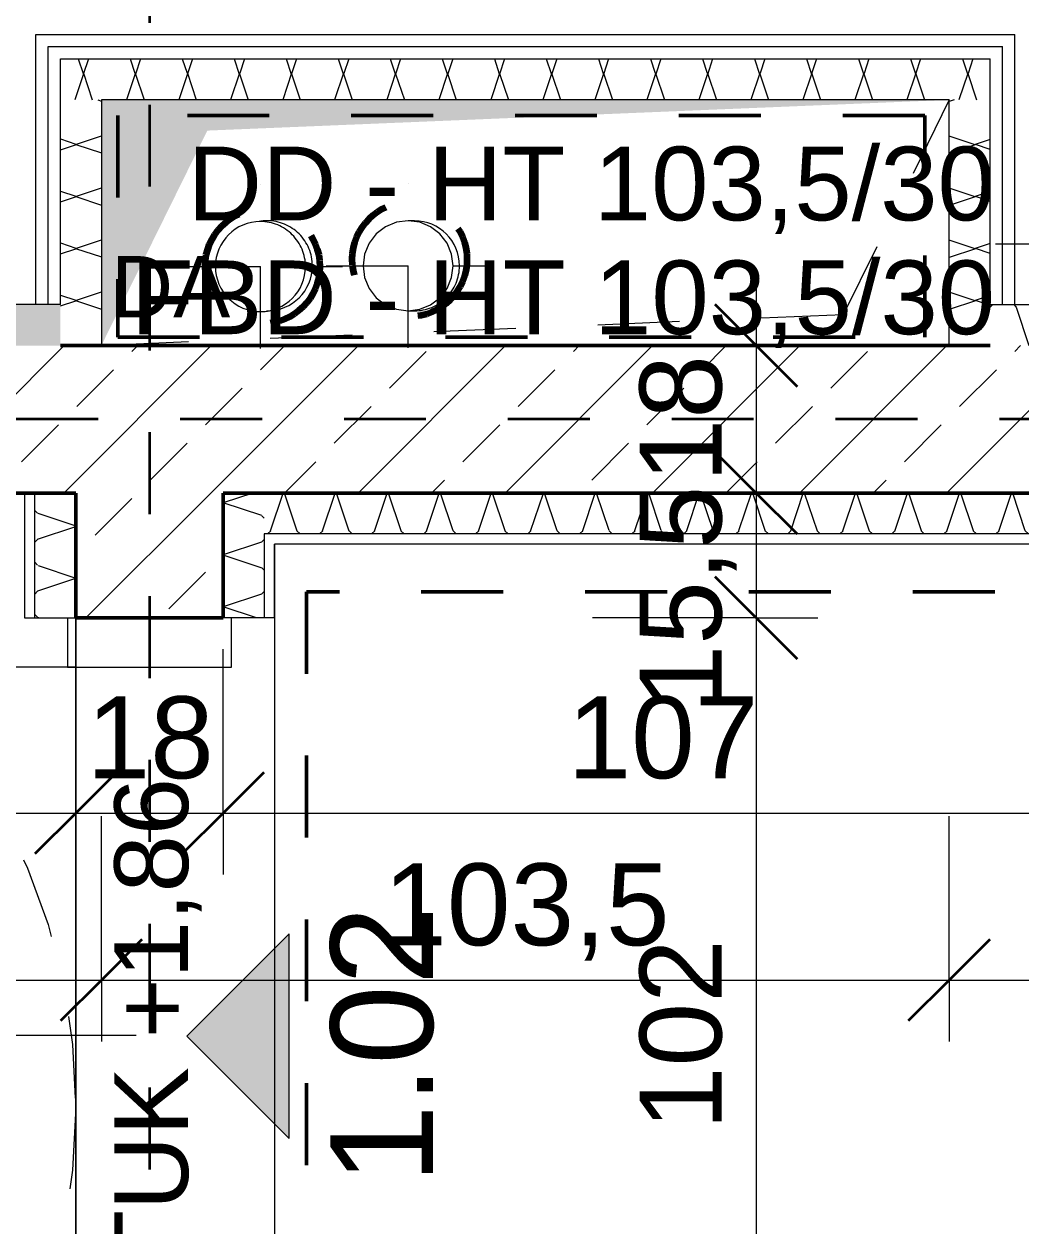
# Model space of a CAD drawing. Header units: metres. Extents: x -2.6 to 53.4, y 58.8 to 100.4.
# Drawn here: x 15.27 to 16.486, y 79.261 to 80.728 of the extents above; entities that cross this region are included whole.
import ezdxf

# ---------------------------------------------------------------- set-up
doc = ezdxf.new("R2010")
doc.units = ezdxf.units.M
for name, pattern in [('Strich Punkt', [0.015875, 0.00635, -0.004763, 0, -0.004763]), ('Strich Punkt Mittel', [0.015875, 0.00635, -0.004763, 0, -0.004763]), ('Verdeckt', [0.003, 0.002, -0.001])]:
    doc.linetypes.add(name, pattern=pattern)
for name, color, linetype, lineweight in [('A-DETL-GENF_', 92, 'Continuous', 13), ('A_2D', 7, 'Continuous', 13), ('A_Bemassung-50_', 4, 'Continuous', 9), ('A_Bemassung_', 4, 'Continuous', 9), ('A_Beschriftung_', 7, 'Continuous', 9), ('A_Brandabschnitte', 30, 'Verdeckt', 50), ('A_Decken', 8, 'Continuous', 13), ('A_Durchbruch_Projektion', 8, 'Verdeckt', 5), ('A_Kanal_RW', 150, 'Strich Punkt', 100), ('A_Kanal_SW', 34, 'Strich Punkt', 100), ('A_Raeume_', 7, 'Continuous', 5), ('A_Raeume_Beschriftung_', 7, 'Continuous', 9), ('A_Raster_', 1, 'Continuous', 9), ('A_Tueren', 31, 'Continuous', 13), ('A_Waende', 7, 'Continuous', 13), ('P-PIPE', 3, 'Continuous', 5), ('P-PIPE-CNTR', 3, 'Continuous', 5), ('Text', 130, 'Continuous', 9)]:
    doc.layers.add(name, color=color, linetype=linetype, lineweight=lineweight)
doc.styles.add('Arial_2', font='arial.ttf', dxfattribs={"height": 0.09})
doc.styles.add('Arial_3', font='arial.ttf', dxfattribs={"height": 0.125})
doc.styles.add('Arial_5', font='arial.ttf', dxfattribs={"height": 0.1})
doc.styles.add('Arial_7', font='arial.ttf', dxfattribs={"height": 0.075})
doc.dimstyles.new('WGA-Bemaßung_1', dxfattribs={"dimscale": 0.3048, "dimtxt": 0.102026, "dimasz": 0.328084, "dimexe": 0.246063, "dimexo": 0.0625, "dimgap": 0.04101, "dimtad": 1, "dimdec": 1, "dimlfac": 100, "dimrnd": 0.5, "dimdsep": 46, "dimtxsty": 'Arial_5', "dimblk1": 'OBLIQUE', "dimblk2": 'OBLIQUE', "dimsah": 1, "dimcen": 0.09, "dimdle": 0.246063, "dimazin": 2, "dimtfac": 1, "dimtdec": 4, "dimtix": 1, "dimtmove": 2, "dimatfit": 3, "dimfxl": 0.656168, "dimfxlon": 1, "dimtvp": 1, "dimtolj": 1, "dimtzin": 0, "dimarcsym": 2})
doc.dimstyles.new('WGA-Bemaßung_3', dxfattribs={"dimscale": 0.3048, "dimtxt": 0.102026, "dimasz": 0.328084, "dimexe": 0.246063, "dimexo": 0.0625, "dimgap": 0.04101, "dimtad": 1, "dimdec": 1, "dimlfac": 100, "dimrnd": 0.5, "dimdsep": 46, "dimtxsty": 'Arial_5', "dimblk1": 'OBLIQUE', "dimblk2": 'OBLIQUE', "dimsah": 1, "dimcen": 0.09, "dimdle": 0.246063, "dimazin": 2, "dimtfac": 1, "dimtdec": 4, "dimtix": 1, "dimtmove": 0, "dimatfit": 3, "dimfxl": 0.656168, "dimfxlon": 1, "dimtvp": 1, "dimtolj": 1, "dimtzin": 0, "dimarcsym": 2})
doc.dimstyles.new('WGA-Bemaßung_4', dxfattribs={"dimscale": 0.3048, "dimtxt": 0.102026, "dimasz": 0.328084, "dimexe": 0.246063, "dimexo": 0.0625, "dimgap": 0.04101, "dimtad": 1, "dimdec": 1, "dimlfac": 100, "dimrnd": 0.5, "dimdsep": 46, "dimtxsty": 'Arial_5', "dimblk1": 'OBLIQUE', "dimblk2": 'OBLIQUE', "dimsah": 1, "dimcen": 0.09, "dimdle": 0.246063, "dimazin": 2, "dimtfac": 1, "dimtdec": 4, "dimtix": 1, "dimtmove": 0, "dimatfit": 3, "dimfxl": 0.656168, "dimfxlon": 1, "dimtvp": 1, "dimtolj": 1, "dimtzin": 0, "dimarcsym": 2})
pattern_1 = [(45, (0, 0), (-0.08980256, 0.08980256), []), (45, (0.0898, 0), (-0.08980256, 0.08980256), [0.0635, -0.03175])]

# ---------------------------------------------------------------- blocks, each defined once
blk = doc.blocks.new('UZ_D1 - SL_0900x2000_Wohnungstür-5426849-263_PP_00EG_BT1')
at = {"layer": 'A_Tueren', "lineweight": 5}
for p, q in [((0.45, 0.1), (0.45, 1)), ((-0.51, 0.1), (-0.45, 0.1)), ((-0.45, 0.1), (-0.45, -0.1)), ((0.45, 0.1), (0.45, -0.1)), ((0.51, 0.1), (0.45, 0.1)), ((-0.45, -0.1), (-0.51, -0.1)), ((0.45, -0.1), (0.51, -0.1))]:
    blk.add_line(p, q, dxfattribs=at)
blk.add_arc((0.45, 0.1), 0.9, 90, 180, dxfattribs=at)
blk = doc.blocks.new('Symbol_Schatten - Bodendurchbruch_Schatten-5766217-263_PP_00EG_BT1')
at = {"layer": 'A-DETL-GENF_'}
blk.add_hatch(color=256, dxfattribs=at).paths.add_polyline_path([(-0.5175, -0.15), (-0.388125, 0.1125), (0.5175, 0.15), (-0.5175, 0.15), (-0.5175, -0.1)])
blk = doc.blocks.new('Symbol_Schatten_Verdeckt_unten - Bodendurchbruch_Schatten_Verdeckt_unten-5766218-263_PP_00EG_BT1')
at = {"layer": 'A_Durchbruch_Projektion'}
for p, q in [((-0.388125, 0.1125), (0.5175, 0.15)), ((-0.5175, -0.15), (-0.388125, 0.1125))]:
    blk.add_line(p, q, dxfattribs=at)
blk = doc.blocks.new('BS_Tuer_PP - links-10002443-263_PP_00EG_BT1')
at = {"layer": 'A_Beschriftung_'}
blk.add_line((0, 0.000124), (0, 0.010761), dxfattribs=at)
blk = doc.blocks.new('BS_Raum_Top_Pfeil - unten_rechts-2842559-263_PP_00EG_BT1')
at = {"layer": 'A_Raeume_Beschriftung_'}
blk.add_hatch(color=256, dxfattribs=at).paths.add_polyline_path([(-0.0025, -0.0075), (0, -0.005), (0.0025, -0.0075)])
for p, q in [((0, -0.005), (-0.0025, -0.0075)), ((0.0025, -0.0075), (0, -0.005)), ((-0.0025, -0.0075), (0.0025, -0.0075))]:
    blk.add_line(p, q, dxfattribs=at)
blk = doc.blocks.new('BS_Wand_Lollipop - rechts_oben-2026913-263_PP_00EG_BT1')
at = {"layer": 'A_Beschriftung_'}
for p, q in [((0.0046, 0.0016), (0.0134, 0.0016)), ((-0.003, 0), (0.003, 0)), ((0.0046, -0.0016), (0.0134, -0.0016))]:
    blk.add_line(p, q, dxfattribs=at)
for centre, start, end in [((0.0046, 0), 90, 270), ((0.0134, 0), 270, 90)]:
    blk.add_arc(centre, 0.0016, start, end, dxfattribs=at)
blk = doc.blocks.new('DIMBLOCK540-263_PP_00EG_BT1')
at = {"layer": 'A_Bemassung-50_', "transparency": 16777216}
for p, q in [((8.0227, 79.7648), (8.0227, 79.9648)), ((15.3327, 79.7648), (15.3327, 79.9648)), ((7.9477, 79.7648), (15.3327, 79.7648)), ((8.0227, 79.7648), (8.0227, 79.6898)), ((15.3327, 79.7648), (15.3327, 79.6898))]:
    blk.add_line(p, q, dxfattribs=at)
at = {"layer": 'A_Bemassung-50_', "lineweight": 35, "transparency": 16777216}
for p, q in [((8.0227, 79.7648), (8.0727, 79.8148)), ((15.3327, 79.7648), (15.3827, 79.8148)), ((8.0227, 79.7648), (7.9727, 79.7148)), ((15.3327, 79.7648), (15.2827, 79.7148))]:
    blk.add_line(p, q, dxfattribs=at)
at = {"layer": 'A_Bemassung-50_', "color": 0, "transparency": 16777216, "insert": (11.5623, 79.9072), "char_height": 0.1, "width": 0.276883, "attachment_point": 1, "line_spacing_factor": 0.941778, "style": 'Arial_5'}
blk.add_mtext('731', dxfattribs=at)
blk = doc.blocks.new('_Oblique')
at = {"color": 0, "linetype": 'ByBlock', "lineweight": -2}
blk.add_line((-0.5, -0.5), (0.5, 0.5), dxfattribs=at)
blk = doc.blocks.new('DIMBLOCK541-263_PP_00EG_BT1')
at = {"layer": 'A_Bemassung-50_', "transparency": 16777216}
for p, q in [((15.3327, 79.7648), (15.3327, 79.9648)), ((15.5127, 79.7648), (15.5127, 79.9648)), ((15.3327, 79.7648), (15.5127, 79.7648)), ((15.3327, 79.7648), (15.3327, 79.6898)), ((15.5127, 79.7648), (15.5127, 79.6898))]:
    blk.add_line(p, q, dxfattribs=at)
at = {"layer": 'A_Bemassung-50_', "lineweight": 35, "transparency": 16777216}
for p, q in [((15.3327, 79.7648), (15.3827, 79.8148)), ((15.5127, 79.7648), (15.5627, 79.8148)), ((15.3327, 79.7648), (15.2827, 79.7148)), ((15.5127, 79.7648), (15.4627, 79.7148))]:
    blk.add_line(p, q, dxfattribs=at)
at = {"layer": 'A_Bemassung-50_', "color": 0, "transparency": 16777216, "insert": (15.3458, 79.9072), "char_height": 0.1, "width": 0.184588, "attachment_point": 1, "line_spacing_factor": 0.941778, "style": 'Arial_5'}
blk.add_mtext('18', dxfattribs=at)
blk = doc.blocks.new('DIMBLOCK542-263_PP_00EG_BT1')
at = {"layer": 'A_Bemassung-50_', "transparency": 16777216}
for p, q in [((15.5127, 79.7648), (15.5127, 79.9648)), ((16.5839, 79.7648), (16.5839, 79.9648)), ((15.5127, 79.7648), (16.5839, 79.7648)), ((15.5127, 79.7648), (15.5127, 79.6898)), ((16.5839, 79.7648), (16.5839, 79.6898))]:
    blk.add_line(p, q, dxfattribs=at)
at = {"layer": 'A_Bemassung-50_', "lineweight": 35, "transparency": 16777216}
for p, q in [((15.5127, 79.7648), (15.5627, 79.8148)), ((16.5839, 79.7648), (16.6339, 79.8148)), ((15.5127, 79.7648), (15.4627, 79.7148)), ((16.5839, 79.7648), (16.5339, 79.7148))]:
    blk.add_line(p, q, dxfattribs=at)
at = {"layer": 'A_Bemassung-50_', "color": 0, "transparency": 16777216, "insert": (15.9329, 79.9072), "char_height": 0.1, "width": 0.276883, "attachment_point": 1, "line_spacing_factor": 0.941778, "style": 'Arial_5'}
blk.add_mtext('107', dxfattribs=at)
blk = doc.blocks.new('DIMBLOCK578-263_PP_00EG_BT1')
at = {"layer": 'A_Bemassung-50_', "transparency": 16777216}
for p, q in [((8.0227, 79.5609), (8.0227, 79.7609)), ((15.3639, 79.5609), (15.3639, 79.7609)), ((7.9477, 79.5609), (15.3639, 79.5609)), ((8.0227, 79.5609), (8.0227, 79.4859)), ((15.3639, 79.5609), (15.3639, 79.4859))]:
    blk.add_line(p, q, dxfattribs=at)
at = {"layer": 'A_Bemassung-50_', "lineweight": 35, "transparency": 16777216}
for p, q in [((8.0227, 79.5609), (8.0727, 79.6109)), ((15.3639, 79.5609), (15.4139, 79.6109)), ((8.0227, 79.5609), (7.9727, 79.5109)), ((15.3639, 79.5609), (15.3139, 79.5109))]:
    blk.add_line(p, q, dxfattribs=at)
at = {"layer": 'A_Bemassung-50_', "color": 0, "transparency": 16777216, "insert": (11.5779, 79.7033), "char_height": 0.1, "width": 0.276883, "attachment_point": 1, "line_spacing_factor": 0.941778, "style": 'Arial_5'}
blk.add_mtext('734', dxfattribs=at)
blk = doc.blocks.new('DIMBLOCK579-263_PP_00EG_BT1')
at = {"layer": 'A_Bemassung-50_', "transparency": 16777216}
for p, q in [((15.3639, 79.5609), (15.3639, 79.7609)), ((16.3989, 79.5609), (16.3989, 79.7609)), ((15.3639, 79.5609), (16.3989, 79.5609)), ((15.3639, 79.5609), (15.3639, 79.4859)), ((16.3989, 79.5609), (16.3989, 79.4859))]:
    blk.add_line(p, q, dxfattribs=at)
at = {"layer": 'A_Bemassung-50_', "lineweight": 35, "transparency": 16777216}
for p, q in [((15.3639, 79.5609), (15.4139, 79.6109)), ((16.3989, 79.5609), (16.4489, 79.6109)), ((15.3639, 79.5609), (15.3139, 79.5109)), ((16.3989, 79.5609), (16.3489, 79.5109))]:
    blk.add_line(p, q, dxfattribs=at)
at = {"layer": 'A_Bemassung-50_', "color": 0, "transparency": 16777216, "insert": (15.708, 79.7033), "char_height": 0.1, "width": 0.416266, "attachment_point": 1, "line_spacing_factor": 0.941778, "style": 'Arial_5'}
blk.add_mtext('103,5', dxfattribs=at)
blk = doc.blocks.new('DIMBLOCK580-263_PP_00EG_BT1')
at = {"layer": 'A_Bemassung-50_', "transparency": 16777216}
for p, q in [((16.3989, 79.5609), (16.3989, 79.7609)), ((20.2377, 79.5609), (20.2377, 79.7609)), ((16.3989, 79.5609), (20.2377, 79.5609)), ((16.3989, 79.5609), (16.3989, 79.4859)), ((20.2377, 79.5609), (20.2377, 79.4859))]:
    blk.add_line(p, q, dxfattribs=at)
at = {"layer": 'A_Bemassung-50_', "lineweight": 35, "transparency": 16777216}
for p, q in [((16.3989, 79.5609), (16.4489, 79.6109)), ((20.2377, 79.5609), (20.2877, 79.6109)), ((16.3989, 79.5609), (16.3489, 79.5109)), ((20.2377, 79.5609), (20.1877, 79.5109))]:
    blk.add_line(p, q, dxfattribs=at)
at = {"layer": 'A_Bemassung-50_', "color": 0, "transparency": 16777216, "insert": (18.2029, 79.7033), "char_height": 0.1, "width": 0.276883, "attachment_point": 1, "line_spacing_factor": 0.941778, "style": 'Arial_5'}
blk.add_mtext('384', dxfattribs=at)
blk = doc.blocks.new('DIMBLOCK678-263_PP_00EG_BT1')
at = {"layer": 'A_Bemassung-50_', "transparency": 16777216}
for p, q in [((16.1633, 80.4105), (16.1633, 80.1555)), ((16.1633, 80.3355), (16.0883, 80.3355)), ((16.1633, 80.3355), (16.3633, 80.3355)), ((16.1633, 80.1555), (16.0883, 80.1555)), ((16.1633, 80.1555), (16.3633, 80.1555))]:
    blk.add_line(p, q, dxfattribs=at)
at = {"layer": 'A_Bemassung-50_', "lineweight": 35, "transparency": 16777216}
for p, q in [((16.1633, 80.3355), (16.1133, 80.3855)), ((16.1633, 80.3355), (16.2133, 80.2855)), ((16.1633, 80.1555), (16.1133, 80.2055)), ((16.1633, 80.1555), (16.2133, 80.1055))]:
    blk.add_line(p, q, dxfattribs=at)
at = {"layer": 'A_Bemassung-50_', "color": 0, "transparency": 16777216, "insert": (16.0209, 80.1686), "char_height": 0.1, "width": 0.184588, "attachment_point": 1, "rotation": 90, "line_spacing_factor": 0.941778, "style": 'Arial_5'}
blk.add_mtext('18', dxfattribs=at)
blk = doc.blocks.new('DIMBLOCK679-263_PP_00EG_BT1')
at = {"layer": 'A_Bemassung-50_', "lineweight": 35, "transparency": 16777216}
for p, q in [((16.1633, 80.1555), (16.1133, 80.2055)), ((16.1633, 80.1555), (16.2133, 80.1055)), ((16.1633, 80.003), (16.1133, 80.053)), ((16.1633, 80.003), (16.2133, 79.953))]:
    blk.add_line(p, q, dxfattribs=at)
at = {"layer": 'A_Bemassung-50_', "transparency": 16777216}
for p, q in [((16.1633, 80.1555), (16.0883, 80.1555)), ((16.1633, 80.1555), (16.1633, 80.003)), ((16.1633, 80.1555), (16.3633, 80.1555)), ((16.1633, 80.003), (15.9633, 80.003)), ((16.1633, 80.003), (16.2383, 80.003))]:
    blk.add_line(p, q, dxfattribs=at)
at = {"layer": 'A_Bemassung-50_', "color": 0, "transparency": 16777216, "insert": (16.0209, 79.8925), "char_height": 0.1, "width": 0.323972, "attachment_point": 1, "rotation": 90, "line_spacing_factor": 0.941778, "style": 'Arial_5'}
blk.add_mtext('15,5', dxfattribs=at)
blk = doc.blocks.new('DIMBLOCK680-263_PP_00EG_BT1')
at = {"layer": 'A_Bemassung-50_', "lineweight": 35, "transparency": 16777216}
for p, q in [((16.1633, 80.003), (16.1133, 80.053)), ((16.1633, 80.003), (16.2133, 79.953)), ((16.1633, 78.983), (16.1133, 79.033)), ((16.1633, 78.983), (16.2133, 78.933))]:
    blk.add_line(p, q, dxfattribs=at)
at = {"layer": 'A_Bemassung-50_', "transparency": 16777216}
for p, q in [((16.1633, 80.003), (15.9633, 80.003)), ((16.1633, 80.003), (16.1633, 78.983)), ((16.1633, 80.003), (16.2383, 80.003)), ((16.1633, 78.983), (15.9633, 78.983)), ((16.1633, 78.983), (16.2383, 78.983))]:
    blk.add_line(p, q, dxfattribs=at)
at = {"layer": 'A_Bemassung-50_', "color": 0, "transparency": 16777216, "insert": (16.0209, 79.3776), "char_height": 0.1, "width": 0.276883, "attachment_point": 1, "rotation": 90, "line_spacing_factor": 0.941778, "style": 'Arial_5'}
blk.add_mtext('102', dxfattribs=at)

msp = doc.modelspace()

# ---------------------------------------------------------------- hatches: boundary and pattern name
at = {"layer": 'A_Waende', "lineweight": 5}
h = msp.add_hatch(dxfattribs=at)
h.set_pattern_fill('FP_33', color=250, angle=-225, style=0, pattern_type=2)
h.set_pattern_definition([(225, (15.88162, 80.73038), (-0.127003, -0.254), [0.02245, -0.15715]), (225, (15.83424, 80.619365), (-0.127003, -0.254), [0.02245, -0.15715]), (225, (15.81798, 80.73038), (-0.127003, -0.254), [0.02245, -0.15715]), (225, (15.7706, 80.619365), (-0.127003, -0.254), [0.02245, -0.15715]), (251.565, (15.865355, 80.714118), (-0.1270007, -0.5079977), [0.0502, -0.35141]), (251.565, (15.8498, 80.66745), (-0.1270007, -0.5079977), [0.0502, -0.35141]), (251.565, (15.802422, 80.714825), (-0.1270007, -0.5079977), [0.0502, -0.35141]), (251.565, (15.78616, 80.66745), (-0.1270007, -0.5079977), [0.0502, -0.35141]), (315, (15.865355, 80.619365), (-0.127003, 0.254), [0.02245, -0.15715]), (315, (15.81798, 80.73038), (-0.127003, 0.254), [0.02245, -0.15715]), (315, (15.801715, 80.619365), (-0.127003, 0.254), [0.02245, -0.15715]), (315, (15.75434, 80.73038), (-0.127003, 0.254), [0.02245, -0.15715]), (288.435, (15.8498, 80.66745), (-0.1270007, 0.5079977), [0.0502, -0.35141]), (288.435, (15.833535, 80.714825), (-0.1270007, 0.5079977), [0.0502, -0.35141]), (288.435, (15.78616, 80.66745), (-0.1270007, 0.5079977), [0.0502, -0.35141]), (288.435, (15.769895, 80.714825), (-0.1270007, 0.5079977), [0.0502, -0.35141])])
h.paths.add_polyline_path([(16.0686, 80.6355), (16.4489, 80.6355), (16.4489, 80.6855), (15.3139, 80.6855), (15.3139, 80.6355), (15.6446, 80.6355)])
h = msp.add_hatch(dxfattribs=at)
h.set_pattern_fill('FP_102', color=250, angle=-45, style=0, pattern_type=2)
h.set_pattern_definition([(315, (15.26926, 80.48572), (0.254, -0.127003), [0.02245, -0.15715]), (315, (15.37957, 80.43764), (0.254, -0.127003), [0.02245, -0.15715]), (315, (15.26926, 80.42208), (0.254, -0.127003), [0.02245, -0.15715]), (315, (15.38028, 80.37471), (0.254, -0.127003), [0.02245, -0.15715]), (341.565, (15.28482, 80.470166), (0.507998, -0.127001), [0.0502, -0.35141]), (341.565, (15.332196, 80.453902), (0.507998, -0.127001), [0.0502, -0.35141]), (341.565, (15.28482, 80.406526), (0.5079977, -0.127001), [0.0502, -0.35141]), (341.565, (15.332196, 80.390263), (0.5079977, -0.127001), [0.0502, -0.35141]), (45, (15.38028, 80.46946), (-0.254, -0.127003), [0.02245, -0.15715]), (45, (15.26926, 80.42208), (-0.254, -0.127003), [0.02245, -0.15715]), (45, (15.38028, 80.40582), (-0.254, -0.127003), [0.02245, -0.15715]), (45, (15.26926, 80.35844), (-0.254, -0.127003), [0.02245, -0.15715]), (18.435, (15.332196, 80.453902), (-0.507998, -0.127001), [0.0502, -0.35141]), (18.435, (15.28482, 80.43764), (-0.507998, -0.127001), [0.0502, -0.35141]), (18.435, (15.332196, 80.390263), (-0.5079977, -0.127001), [0.0502, -0.35141]), (18.435, (15.28482, 80.374), (-0.5079977, -0.1270007), [0.0502, -0.35141])])
h.paths.add_polyline_path([(15.3639, 80.3355), (15.3639, 80.6355), (15.3139, 80.6355), (15.3139, 80.3355), (15.3327, 80.3355)])
h = msp.add_hatch(dxfattribs=at)
h.set_pattern_fill('FP_101', color=250, angle=315, style=0, pattern_type=2)
h.set_pattern_definition([(135, (16.49397, 80.48572), (-0.254, 0.127003), [0.02245, -0.15715]), (135, (16.38296, 80.5331), (-0.254, 0.127003), [0.02245, -0.15715]), (135, (16.49397, 80.54936), (-0.254, 0.127003), [0.02245, -0.15715]), (135, (16.38296, 80.59674), (-0.254, 0.127003), [0.02245, -0.15715]), (161.565, (16.478416, 80.50128), (-0.507998, 0.127001), [0.0502, -0.35141]), (161.565, (16.430333, 80.516835), (-0.507998, 0.127001), [0.0502, -0.35141]), (161.565, (16.478416, 80.56492), (-0.5079977, 0.127001), [0.0502, -0.35141]), (161.565, (16.430333, 80.580475), (-0.5079977, 0.127001), [0.0502, -0.35141]), (225, (16.38225, 80.50128), (0.254, 0.127003), [0.02245, -0.15715]), (225, (16.49397, 80.54936), (0.254, 0.127003), [0.02245, -0.15715]), (225, (16.38225, 80.56492), (0.254, 0.127003), [0.02245, -0.15715]), (225, (16.49397, 80.613), (0.254, 0.127003), [0.02245, -0.15715]), (198.435, (16.430333, 80.516835), (0.507998, 0.127001), [0.0502, -0.35141]), (198.435, (16.47771, 80.5331), (0.507998, 0.127001), [0.0502, -0.35141]), (198.435, (16.430333, 80.580475), (0.5079977, 0.127001), [0.0502, -0.35141]), (198.435, (16.47771, 80.59674), (0.5079977, 0.1270007), [0.0502, -0.35141])])
h.paths.add_polyline_path([(16.4489, 80.3355), (16.4489, 80.6355), (16.3989, 80.6355), (16.3989, 80.3355)])
h = msp.add_hatch(dxfattribs=at)
h.set_pattern_fill('FP_182', color=250, angle=-225, style=0, pattern_type=2)
h.set_pattern_definition([(225, (11.64605, 80.39804), (-0.1270034, -0.2539998), [0.02245, -0.15715]), (225, (11.59867, 80.287025), (-0.1270034, -0.2539998), [0.02245, -0.15715]), (225, (11.58241, 80.39804), (-0.1270034, -0.2539998), [0.02245, -0.15715]), (225, (11.53503, 80.287025), (-0.1270034, -0.2539998), [0.02245, -0.15715]), (251.565, (11.629785, 80.381778), (-0.1270007, -0.50799766), [0.0502, -0.35141]), (251.565, (11.61352, 80.3344), (-0.1270007, -0.50799766), [0.0502, -0.35141]), (251.565, (11.566146, 80.381778), (-0.1270007, -0.50799766), [0.0502, -0.35141]), (251.565, (11.55059, 80.33511), (-0.1270007, -0.50799766), [0.0502, -0.35141]), (315, (11.629785, 80.287025), (-0.1270034, 0.2539998), [0.02245, -0.15715]), (315, (11.58241, 80.39804), (-0.1270034, 0.2539998), [0.02245, -0.15715]), (315, (11.56615, 80.287025), (-0.1270034, 0.2539998), [0.02245, -0.15715]), (315, (11.51877, 80.39804), (-0.1270034, 0.2539998), [0.02245, -0.15715]), (288.435, (11.61352, 80.3344), (-0.1270007, 0.50799766), [0.0502, -0.35141]), (288.435, (11.597965, 80.382485), (-0.1270007, 0.50799766), [0.0502, -0.35141]), (288.435, (11.55059, 80.33511), (-0.1270007, 0.50799766), [0.0502, -0.35141]), (288.435, (11.534326, 80.382485), (-0.1270007, 0.50799766), [0.0502, -0.35141])])
h.paths.add_polyline_path([(8.2188, 80.3355), (15.3139, 80.3355), (15.3139, 80.3855), (8.0227, 80.3855), (8.0227, 80.3355), (8.0396, 80.3355)])
h = msp.add_hatch(dxfattribs=at)
h.set_pattern_fill('FP_174', color=250, angle=-225, style=0, pattern_type=2)
h.set_pattern_definition([(225, (17.290175, 80.39804), (-0.127003, -0.254), [0.02245, -0.15715]), (225, (17.241385, 80.287025), (-0.127003, -0.254), [0.02245, -0.15715]), (225, (17.226535, 80.39804), (-0.127003, -0.254), [0.02245, -0.15715]), (225, (17.17845, 80.28632), (-0.1270034, -0.254), [0.02245, -0.15715]), (251.565, (17.27391, 80.381778), (-0.1270007, -0.5079977), [0.0502, -0.35141]), (251.565, (17.25765, 80.3344), (-0.1270007, -0.5079977), [0.0502, -0.35141]), (251.565, (17.21027, 80.381778), (-0.1270007, -0.5079977), [0.0502, -0.35141]), (251.565, (17.19401, 80.3344), (-0.1270007, -0.5079977), [0.0502, -0.35141]), (315, (17.27391, 80.287025), (-0.127003, 0.254), [0.02245, -0.15715]), (315, (17.226535, 80.39804), (-0.127003, 0.254), [0.02245, -0.15715]), (315, (17.21027, 80.287025), (-0.127003, 0.254), [0.02245, -0.15715]), (315, (17.1629, 80.39804), (-0.1270034, 0.254), [0.02245, -0.15715]), (288.435, (17.25765, 80.3344), (-0.1270007, 0.5079977), [0.0502, -0.35141]), (288.435, (17.24209, 80.382485), (-0.1270007, 0.5079977), [0.0502, -0.35141]), (288.435, (17.19401, 80.3344), (-0.1270007, 0.5079977), [0.0502, -0.35141]), (288.435, (17.178452, 80.382485), (-0.1270007, 0.5079977), [0.0502, -0.35141])])
h.paths.add_polyline_path([(17.7643, 80.3355), (18.0852, 80.3355), (18.0852, 80.3855), (16.4489, 80.3855), (16.4489, 80.3355), (17.6252, 80.3355)])
h = msp.add_hatch(dxfattribs=at)
h.set_pattern_fill('FP_4', color=250, style=0, pattern_type=2)
h.set_pattern_definition(pattern_1)
h.paths.add_polyline_path([(12.0877, 80.1555), (16.5839, 80.1555), (16.5839, 80.3355), (8.0227, 80.3355), (8.0227, 80.1555), (12.0752, 80.1555)])
h.paths.add_polyline_path([(18.1538, 80.1555), (18.2652, 80.1555), (18.2652, 80.3355), (17.6039, 80.3355), (17.6039, 80.1555), (17.7643, 80.1555)])
h = msp.add_hatch(dxfattribs=at)
h.set_pattern_fill('FP_175', color=250, angle=-45, style=0, pattern_type=2)
h.set_pattern_definition([(315, (15.26997, 79.32112), (0.254, -0.127003), [0.02245, -0.15715]), (315, (15.38099, 79.27374), (0.254, -0.127003), [0.02245, -0.15715]), (315, (15.26997, 79.25748), (0.254, -0.1270034), [0.02245, -0.15715]), (315, (15.38099, 79.2101), (0.254, -0.1270034), [0.02245, -0.15715]), (341.565, (15.286234, 79.304854), (0.5079977, -0.1270007), [0.0502, -0.35141]), (341.565, (15.33361, 79.290005), (0.5079977, -0.1270007), [0.0502, -0.35141]), (341.565, (15.285527, 79.24192), (0.5079977, -0.1270007), [0.0502, -0.35141]), (341.565, (15.33361, 79.226365), (0.5079977, -0.1270007), [0.0502, -0.35141]), (45, (15.38099, 79.30485), (-0.254, -0.127003), [0.02245, -0.15715]), (45, (15.26997, 79.25748), (-0.254, -0.1270034), [0.02245, -0.15715]), (45, (15.38169, 79.24192), (-0.254, -0.1270034), [0.02245, -0.15715]), (45, (15.26997, 79.19384), (-0.254, -0.1270034), [0.02245, -0.15715]), (18.435, (15.33361, 79.290005), (-0.5079977, -0.1270007), [0.0502, -0.35141]), (18.435, (15.286234, 79.27374), (-0.5079977, -0.1270007), [0.0502, -0.35141]), (18.435, (15.33361, 79.226365), (-0.5079977, -0.1270007), [0.0502, -0.35141]), (18.435, (15.286234, 79.2101), (-0.5079977, -0.1270007), [0.0502, -0.35141])])
h.paths.add_polyline_path([(15.2827, 78.4417), (15.3327, 78.4417), (15.3327, 78.983), (15.2827, 78.983), (15.2827, 78.4567)])
h.paths.add_polyline_path([(15.3327, 80.003), (15.3327, 80.1555), (15.2827, 80.1555), (15.2827, 80.003), (15.3073, 80.003)])
h = msp.add_hatch(dxfattribs=at)
h.set_pattern_fill('FP_4', color=250, style=0, pattern_type=2)
h.set_pattern_definition(pattern_1)
h.paths.add_polyline_path([(15.3327, 71.178), (15.5127, 71.178), (15.5127, 78.983), (15.3327, 78.983), (15.3327, 71.6788)])
h.paths.add_polyline_path([(15.3586, 80.003), (15.5127, 80.003), (15.5127, 80.1555), (15.3327, 80.1555), (15.3327, 80.003), (15.3372, 80.003)])
h = msp.add_hatch(dxfattribs=at)
h.set_pattern_fill('FP_13', color=250, angle=-45, style=0, pattern_type=2)
h.set_pattern_definition([(135, (15.57544, 79.3494), (-0.254, 0.127003), [0.02245, -0.15715]), (135, (15.464425, 79.39678), (-0.254, 0.127003), [0.02245, -0.15715]), (135, (15.57544, 79.41304), (-0.254, 0.127003), [0.02245, -0.15715]), (135, (15.464425, 79.46042), (-0.254, 0.1270034), [0.02245, -0.15715]), (161.565, (15.559178, 79.365665), (-0.5079977, 0.1270007), [0.0502, -0.35141]), (161.565, (15.5118, 79.380514), (-0.5079977, 0.1270007), [0.0502, -0.35141]), (161.565, (15.559885, 79.428598), (-0.5079977, 0.1270007), [0.0502, -0.35141]), (161.565, (15.5118, 79.444154), (-0.5079977, 0.1270007), [0.0502, -0.35141]), (225, (15.46372, 79.36496), (0.254, 0.127003), [0.02245, -0.15715]), (225, (15.57544, 79.41304), (0.254, 0.127003), [0.02245, -0.15715]), (225, (15.46372, 79.4286), (0.254, 0.1270034), [0.02245, -0.15715]), (225, (15.57544, 79.47668), (0.254, 0.1270034), [0.02245, -0.15715]), (198.435, (15.5118, 79.380514), (0.5079977, 0.1270007), [0.0502, -0.35141]), (198.435, (15.559178, 79.396778), (0.5079977, 0.1270007), [0.0502, -0.35141]), (198.435, (15.5118, 79.444154), (0.5079977, 0.1270007), [0.0502, -0.35141]), (198.435, (15.559178, 79.460417), (0.5079977, 0.1270007), [0.0502, -0.35141])])
h.paths.add_polyline_path([(15.5623, 78.5305), (15.5627, 78.5305), (15.5627, 78.983), (15.5127, 78.983), (15.5127, 78.5305)])
h.paths.add_polyline_path([(15.5627, 80.003), (15.5627, 80.1555), (15.5127, 80.1555), (15.5127, 80.003)])
h = msp.add_hatch(dxfattribs=at)
h.set_pattern_fill('FP_14', color=250, angle=135, style=0, pattern_type=2)
h.set_pattern_definition([(45, (16.95147, 80.09328), (0.1270034, 0.254), [0.02245, -0.15715]), (45, (16.99885, 80.20429), (0.1270034, 0.254), [0.02245, -0.15715]), (45, (17.01511, 80.09328), (0.1270034, 0.254), [0.02245, -0.15715]), (45, (17.06249, 80.20429), (0.1270034, 0.254), [0.02245, -0.15715]), (71.565, (16.967027, 80.108834), (0.1270007, 0.5079977), [0.0502, -0.35141]), (71.565, (16.98329, 80.15621), (0.1270007, 0.5079977), [0.0502, -0.35141]), (71.565, (17.030667, 80.108834), (0.1270007, 0.5079977), [0.0502, -0.35141]), (71.565, (17.04693, 80.15621), (0.1270007, 0.5079977), [0.0502, -0.35141]), (135, (16.96773, 80.20429), (0.1270034, -0.254), [0.02245, -0.15715]), (135, (17.01511, 80.09328), (0.1270034, -0.254), [0.02245, -0.15715]), (135, (17.03067, 80.20359), (0.1270034, -0.254), [0.02245, -0.15715]), (135, (17.07875, 80.09328), (0.1270034, -0.254), [0.02245, -0.15715]), (108.435, (16.98329, 80.15621), (0.1270007, -0.5079977), [0.0502, -0.35141]), (108.435, (16.999554, 80.108834), (0.1270007, -0.5079977), [0.0502, -0.35141]), (108.435, (17.04693, 80.15621), (0.1270007, -0.5079977), [0.0502, -0.35141]), (108.435, (17.063194, 80.108834), (0.1270007, -0.5079977), [0.0502, -0.35141])])
h.paths.add_polyline_path([(18.2869, 80.1055), (18.3277, 80.1055), (18.3277, 80.1555), (15.5627, 80.1555), (15.5627, 80.1055), (18.2652, 80.1055)])

# ---------------------------------------------------------------- linework, layer by layer
at = {"layer": 'A_2D', "linetype": 'Verdeckt', "lineweight": 5}
msp.add_circle((14.5827, 79.4055), 0.75, dxfattribs=at)
at = {"layer": 'A_Brandabschnitte'}
for p, q in [((15.3839, 80.6165), (15.3839, 80.3456)), ((16.3689, 80.6165), (15.3839, 80.6165)), ((16.3689, 80.3456), (16.3689, 80.6165)), ((15.3839, 80.3456), (16.3689, 80.3456)), ((15.6144, 80.0349), (15.6144, 78.583)), ((42.2544, 80.0349), (15.6144, 80.0349))]:
    msp.add_line(p, q, dxfattribs=at)
at = {"layer": 'A_Decken'}
for p, q in [((15.3327, 80.003), (15.3327, 78.983)), ((15.3327, 79.943), (15.2689, 79.943))]:
    msp.add_line(p, q, dxfattribs=at)
at = {"layer": 'A_Kanal_RW'}
msp.add_circle((15.7402, 80.4409), 0.07, dxfattribs=at)
at = {"layer": 'A_Kanal_SW'}
msp.add_circle((15.5606, 80.4322), 0.07, dxfattribs=at)
at = {"layer": 'A_Raeume_', "flags": 128}
for points in [[(15.3327, 78.4867), (15.3327, 80.1555), (15.3164, 80.1555), (12.0877, 80.1555), (12.0877, 78.4867), (12.9847, 78.4867), (13.1377, 78.4867), (14.9377, 78.4867)], [(42.3027, 78.543), (42.3027, 80.093), (22.0777, 80.093), (22.0147, 80.093), (21.4152, 80.093), (20.1477, 80.093), (20.1477, 80.1555), (18.3293, 80.1555), (18.3277, 80.1555), (18.3277, 80.093), (15.5752, 80.093), (15.5752, 78.543)]]:
    msp.add_lwpolyline(points, close=True, dxfattribs=at)
at = {"layer": 'A_Raster_', "linetype": 'Strich Punkt Mittel', "lineweight": 35}
for p, q in [((15.4227, 94.2296), (15.4227, 59.9489)), ((48.1601, 80.2455), (3.8215, 80.2455))]:
    msp.add_line(p, q, dxfattribs=at)
at = {"layer": 'A_Waende', "lineweight": 18}
for p, q in [((15.2839, 80.7155), (16.4789, 80.7155)), ((15.2839, 80.3855), (15.2839, 80.7155)), ((16.4789, 80.3855), (16.4789, 80.7155)), ((15.2989, 80.7005), (16.4639, 80.7005)), ((15.2989, 80.3855), (15.2989, 80.7005)), ((16.4639, 80.3855), (16.4639, 80.7005))]:
    msp.add_line(p, q, dxfattribs=at)
at = {"layer": 'A_Waende'}
for p, q in [((15.3139, 80.6855), (16.4489, 80.6855)), ((15.3139, 80.3855), (15.3139, 80.6855)), ((16.4489, 80.3855), (16.4489, 80.6855)), ((15.3139, 80.3855), (8.0227, 80.3855)), ((16.4489, 80.3855), (18.0852, 80.3855)), ((15.2702, 80.1555), (15.2702, 80.003)), ((15.2827, 80.003), (15.2827, 80.1555)), ((15.5627, 80.1055), (15.5627, 80.003)), ((18.3277, 80.1055), (15.5627, 80.1055)), ((15.5752, 80.003), (15.5752, 80.093)), ((18.3277, 80.093), (15.5752, 80.093)), ((15.2702, 80.003), (15.2827, 80.003)), ((15.5752, 80.003), (15.5627, 80.003))]:
    msp.add_line(p, q, dxfattribs=at)
at = {"layer": 'A_Waende', "color": 250, "lineweight": 5}
for p, q in [((16.3989, 80.6355), (15.3639, 80.6355)), ((15.3639, 80.6355), (15.3639, 80.3355)), ((16.3989, 80.3355), (16.3989, 80.6355)), ((15.2827, 80.003), (15.3327, 80.003)), ((15.5627, 80.003), (15.5127, 80.003))]:
    msp.add_line(p, q, dxfattribs=at)
at = {"layer": 'A_Waende', "color": 50, "lineweight": 50}
for p, q in [((16.4489, 80.3355), (15.3139, 80.3355)), ((8.0227, 80.1555), (15.3327, 80.1555)), ((15.3327, 80.1555), (15.3327, 80.003)), ((15.5127, 80.003), (15.5127, 80.1555)), ((15.5127, 80.1555), (16.5839, 80.1555)), ((15.5127, 80.003), (15.3327, 80.003))]:
    msp.add_line(p, q, dxfattribs=at)
at = {"layer": 'P-PIPE', "color": 34, "linetype": 'Strich Punkt'}
for p, q in [((15.5608, 80.4876), (15.5524, 80.4867)), ((15.5638, 80.3773), (15.5722, 80.3782))]:
    msp.add_line(p, q, dxfattribs=at)
at = {"layer": 'P-PIPE', "color": 140, "linetype": 'Strich Punkt'}
for p, q in [((15.7461, 80.4879), (15.7383, 80.4879)), ((15.7383, 80.3779), (15.7461, 80.3779))]:
    msp.add_line(p, q, dxfattribs=at)
at = {"layer": 'P-PIPE', "color": 140, "linetype": 'Strich Punkt', "flags": 128}
for points in [[(15.7383, 80.4879), (15.7241, 80.486), (15.7108, 80.4805), (15.6994, 80.4718), (15.6907, 80.4604), (15.6852, 80.4471), (15.6833, 80.4329)], [(15.7933, 80.4329), (15.7914, 80.4471), (15.7859, 80.4604), (15.7772, 80.4718), (15.7658, 80.4805), (15.7525, 80.486), (15.7383, 80.4879)], [(15.6833, 80.4329), (15.6852, 80.4187), (15.6907, 80.4054), (15.6994, 80.394), (15.7108, 80.3853), (15.7241, 80.3798), (15.7383, 80.3779)], [(15.7383, 80.3779), (15.7525, 80.3798), (15.7658, 80.3853), (15.7772, 80.394), (15.7859, 80.4054), (15.7914, 80.4187), (15.7933, 80.4329)]]:
    msp.add_lwpolyline(points, dxfattribs=at)
at = {"layer": 'P-PIPE', "color": 34, "linetype": 'Strich Punkt'}
for centre, start_param, end_param in [((15.5581, 80.432), 6.179213, 7.750009), ((15.5665, 80.4329), 6.179213, 6.360723), ((15.5581, 80.432), 4.608416, 6.179213), ((15.5665, 80.4329), 4.608416, 6.179213), ((15.5665, 80.4329), 3.03762, 4.608416), ((15.5581, 80.432), 1.466824, 3.03762), ((15.5581, 80.432), 3.03762, 4.608416), ((15.5665, 80.4329), 3.021677, 3.03762)]:
    msp.add_ellipse(centre, major_axis=(-0.0057, 0.0547), ratio=1, start_param=start_param, end_param=end_param, dxfattribs=at)
at = {"layer": 'P-PIPE', "color": 140, "linetype": 'Strich Punkt'}
for start_param, end_param in [(0, 0.071778), (4.712381, 6.283177), (3.141584, 4.712381), (3.069816, 3.141584)]:
    msp.add_ellipse((15.7461, 80.4329), major_axis=(0, 0.055), ratio=1, start_param=start_param, end_param=end_param, dxfattribs=at)
at = {"layer": 'P-PIPE-CNTR', "color": 34, "linetype": 'Strich Punkt'}
for p, q in [((15.5581, 80.332), (15.5581, 80.532)), ((15.4581, 80.432), (15.5581, 80.432)), ((15.6131, 80.432), (15.6581, 80.432))]:
    msp.add_line(p, q, dxfattribs=at)
at = {"layer": 'P-PIPE-CNTR', "color": 140, "linetype": 'Strich Punkt'}
for p, q in [((15.7383, 80.3329), (15.7383, 80.5329)), ((15.6383, 80.4329), (15.7383, 80.4329)), ((15.7933, 80.4329), (15.8383, 80.4329))]:
    msp.add_line(p, q, dxfattribs=at)

# ---------------------------------------------------------------- block references
at = {"layer": 'A_2D'}
msp.add_blockref('Symbol_Schatten - Bodendurchbruch_Schatten-5766217-263_PP_00EG_BT1', (15.8814, 80.4855), dxfattribs=at)
at = {"layer": 'A_2D', "rotation": 180}
msp.add_blockref('Symbol_Schatten_Verdeckt_unten - Bodendurchbruch_Schatten_Verdeckt_unten-5766218-263_PP_00EG_BT1', (15.8814, 80.4855), dxfattribs=at)
at = {"layer": 'A_Beschriftung_', "xscale": 49.99999999999998, "yscale": 49.99999999999998, "zscale": 49.99999999999998}
msp.add_blockref('BS_Wand_Lollipop - rechts_oben-2026913-263_PP_00EG_BT1', (16.6052, 80.4596), dxfattribs=at)
at = {"layer": 'A_Beschriftung_', "xscale": 49.99999999999998, "yscale": 49.99999999999998, "zscale": 49.99999999999998, "rotation": 89.99999999999989}
msp.add_blockref('BS_Tuer_PP - links-10002443-263_PP_00EG_BT1', (15.4127, 79.493), dxfattribs=at)
at = {"layer": 'A_Raeume_Beschriftung_', "xscale": 49.99999999999998, "yscale": 49.99999999999998, "zscale": 49.99999999999998, "rotation": 89.99999999999991}
msp.add_blockref('BS_Raum_Top_Pfeil - unten_rechts-2842559-263_PP_00EG_BT1', (15.2182, 79.4924), dxfattribs=at)
at = {"layer": 'A_Tueren', "rotation": 90.00000000000017}
msp.add_blockref('UZ_D1 - SL_0900x2000_Wohnungstür-5426849-263_PP_00EG_BT1', (15.4227, 79.493), dxfattribs=at)

# ---------------------------------------------------------------- texts
at = {"layer": 'A_Beschriftung_', "char_height": 0.09, "attachment_point": 1, "style": 'Arial_2'}
for s, insert, width in [('DD - HT 103,5/30', (15.4693, 80.5784), 1.170464), ('FBD - HT 103,5/30', (15.3998, 80.4394), 1.254641)]:
    msp.add_mtext(s, dxfattribs=dict(at, insert=insert, width=width))
at = {"layer": 'A_Beschriftung_', "insert": (15.3798, 79.1193), "char_height": 0.09, "width": 0.82173, "attachment_point": 1, "rotation": 90, "style": 'Arial_2'}
msp.add_mtext('STUK +1,86', dxfattribs=at)
at = {"layer": 'A_Raeume_Beschriftung_', "insert": (15.6436, 79.3118), "char_height": 0.125, "width": 0.408861, "attachment_point": 1, "rotation": 90, "style": 'Arial_3'}
msp.add_mtext('1.02', dxfattribs=at)
at = {"layer": 'Text', "color": 7, "insert": (15.3758, 80.4448), "char_height": 0.075, "width": 0.176371, "attachment_point": 1, "style": 'Arial_7'}
msp.add_mtext('DA', dxfattribs=at)

# ---------------------------------------------------------------- dimensions: what is measured, and where the dimension line sits
at = {"layer": 'A_Bemassung_'}
for base, p1, p2, override, picture, middle in [((16.1633, 80.1555), (16.3633, 80.3355), (16.3633, 80.1555), {"dimpost": '<>', "dimfxl": 0.18}, 'DIMBLOCK678-263_PP_00EG_BT1', (16.0997, 80.2455)), ((16.1633, 78.983), (15.9633, 80.003), (15.9633, 78.983), {"dimpost": '<>', "dimfxl": 1.02}, 'DIMBLOCK680-263_PP_00EG_BT1', (16.0997, 79.493))]:
    dim = msp.add_linear_dim(base=base, p1=p1, p2=p2, angle=90, dimstyle='WGA-Bemaßung_4', override=override, dxfattribs=at)
    dim.commit()
    dim.dimension.update_dxf_attribs({"geometry": picture, "text_midpoint": middle})
dim = msp.add_linear_dim(base=(16.1632606788, 80.0029984321), p1=(16.3632606788, 80.1554984321), p2=(15.9632606788, 80.0029984321), angle=90, dimstyle='WGA-Bemaßung_1', override={"dimpost": '<>', "dimfxl": 0.428084}, dxfattribs=at)
dim.commit()
dim.dimension.update_dxf_attribs({"geometry": 'DIMBLOCK679-263_PP_00EG_BT1', "text_midpoint": (16.0876043783, 80.0544939764), "dimtype": 160, "text_rotation": 90})
for base, p1, p2, override, picture, middle in [((15.3327, 79.7648), (8.0227, 79.9648), (15.3327, 79.9648), {"dimpost": '<>', "dimfxl": 7.31}, 'DIMBLOCK540-263_PP_00EG_BT1', (11.6777, 79.8284)), ((15.5127, 79.7648), (15.3327, 79.9648), (15.5127, 79.9648), {"dimpost": '<>', "dimfxl": 0.18}, 'DIMBLOCK541-263_PP_00EG_BT1', (15.4227, 79.8284)), ((16.5839, 79.7648), (15.5127, 79.9648), (16.5839, 79.9648), {"dimpost": '<>', "dimfxl": 1.07125}, 'DIMBLOCK542-263_PP_00EG_BT1', (16.0483, 79.8284)), ((15.3639, 79.5609), (8.0227, 79.7609), (15.3639, 79.7609), {"dimpost": '<>', "dimfxl": 7.34125}, 'DIMBLOCK578-263_PP_00EG_BT1', (11.6933, 79.6245)), ((16.3989, 79.5609), (15.3639, 79.7609), (16.3989, 79.7609), {"dimpost": '<>', "dimfxl": 1.035}, 'DIMBLOCK579-263_PP_00EG_BT1', (15.8814, 79.6245)), ((20.2377, 79.5609), (16.3989, 79.7609), (20.2377, 79.7609), {"dimpost": '<>', "dimfxl": 3.83875}, 'DIMBLOCK580-263_PP_00EG_BT1', (18.3183, 79.6245))]:
    dim = msp.add_linear_dim(base=base, p1=p1, p2=p2, dimstyle='WGA-Bemaßung_3', override=override, dxfattribs=at)
    dim.commit()
    dim.dimension.update_dxf_attribs({"geometry": picture, "text_midpoint": middle})

doc.saveas('drawing.dxf')
